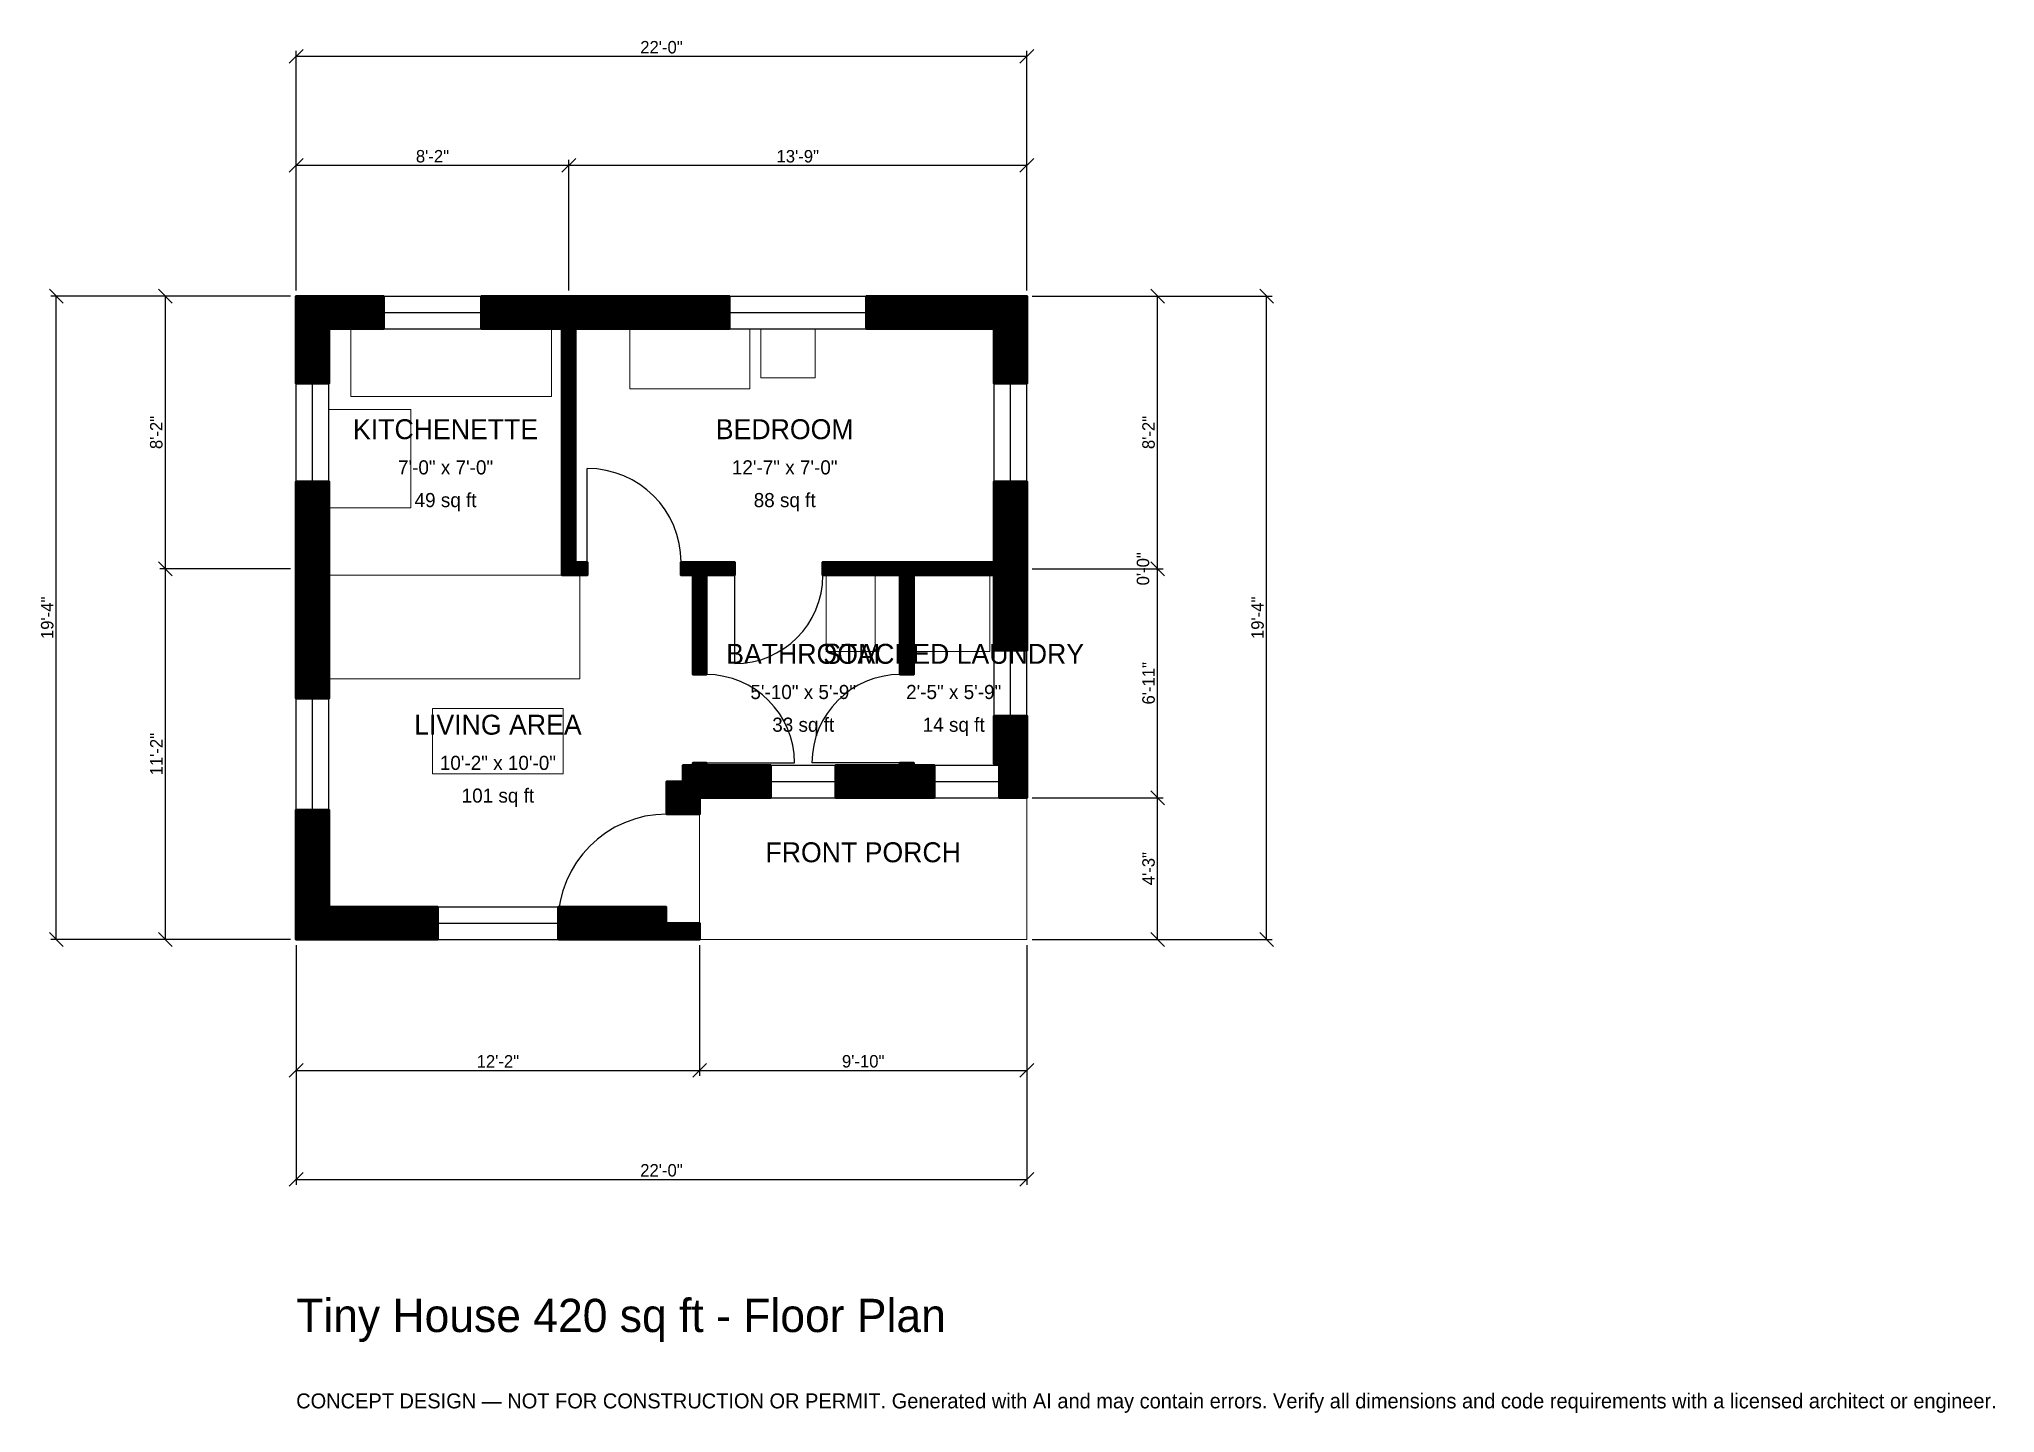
# Model space of a CAD drawing. Header units: inches. Extents: x -93 to 613, y -171 to 325.
import ezdxf
from ezdxf.enums import TextEntityAlignment as Align

# ---------------------------------------------------------------- set-up
doc = ezdxf.new("R2010")
doc.units = ezdxf.units.IN
doc.header["$MEASUREMENT"] = 0
doc.linetypes.add('DASHED', pattern=[0.6, 0.5, -0.1])
for name, color, linetype, lineweight in [('A-ANNO-DIMS', 1, 'Continuous', 13), ('A-ANNO-TEXT', 7, 'Continuous', 18), ('A-AREA-IDEN', 7, 'Continuous', 18), ('A-DOOR', 2, 'Continuous', 25), ('A-FLOR-FIXT', 9, 'Continuous', 13), ('A-FURN', 9, 'Continuous', 13), ('A-GLAZ', 4, 'Continuous', 25), ('A-SITE-PAVE', 8, 'Continuous', 13), ('A-WALL', 7, 'Continuous', 50), ('A-WALL-PATT', 8, 'Continuous', 13)]:
    doc.layers.add(name, color=color, linetype=linetype, lineweight=lineweight)
doc.dimstyles.new('PLAN', dxfattribs={"dimtxt": 4.5, "dimasz": 3, "dimexe": 2, "dimexo": 2, "dimgap": 1, "dimtad": 1, "dimdec": 0, "dimlunit": 4, "dimtsz": 2.5, "dimcen": 2.5, "dimclrd": 1, "dimclre": 1, "dimazin": 3, "dimtfac": 1, "dimtmove": 0, "dimatfit": 3})

msp = doc.modelspace()

# ---------------------------------------------------------------- hatches: boundary and pattern name
at = {"layer": 'A-WALL-PATT'}
h = msp.add_hatch(dxfattribs=at)
h.set_pattern_fill('ANSI31', color=8, scale=0.8)
h.paths.add_polyline_path([(94.685, 0), (94.685, 11.811), (133.4646, 11.811), (133.4646, 5.9055), (145.6693, 5.9055), (145.6693, 0), (145.6693, 0), (145.6693, 0), (133.8583, 0), (133.8583, 0), (94.685, 0)])
h.paths.add_polyline_path([(11.811, 0), (11.811, 0), (0, 0), (0, 0), (0, 0), (0, 11.811), (0, 11.811), (0, 46.8504), (11.811, 46.8504), (11.811, 11.811), (50.9843, 11.811), (50.9843, 0), (11.811, 0)])
h.paths.add_polyline_path([(0, 127.9528), (0, 139.7638), (0, 165.3543), (11.811, 165.3543), (11.811, 139.7638), (11.811, 127.9528), (11.811, 87.0079), (0, 87.0079), (0, 127.9528)])
h.paths.add_polyline_path([(0, 220.4724), (0, 220.4724), (0, 232.2835), (0, 232.2835), (0, 232.2835), (11.811, 232.2835), (11.811, 232.2835), (31.4961, 232.2835), (31.4961, 220.4724), (11.811, 220.4724), (11.811, 200.7874), (0, 200.7874), (0, 220.4724)])
h.paths.add_polyline_path([(92.5197, 232.2835), (96.063, 232.2835), (96.063, 232.2835), (100.7874, 232.2835), (100.7874, 232.2835), (104.3307, 232.2835), (156.2992, 232.2835), (156.2992, 220.4724), (104.3307, 220.4724), (100.7874, 220.4724), (100.7874, 136.2205), (105.1181, 136.2205), (105.1181, 131.4961), (100.7874, 131.4961), (96.063, 131.4961), (96.063, 136.2205), (96.063, 220.4724), (92.5197, 220.4724), (66.9291, 220.4724), (66.9291, 232.2835), (92.5197, 232.2835)])
h.paths.add_polyline_path([(251.9685, 232.2835), (251.9685, 232.2835), (263.7795, 232.2835), (263.7795, 232.2835), (263.7796, 232.2835), (263.7796, 220.4724), (263.7795, 220.4724), (263.7795, 200.7874), (251.9685, 200.7874), (251.9685, 220.4724), (205.9055, 220.4724), (205.9055, 232.2835), (251.9685, 232.2835)])
h.paths.add_polyline_path([(263.7795, 136.2205), (263.7796, 136.2205), (263.7796, 131.4961), (263.7795, 131.4961), (263.7795, 127.9528), (263.7795, 127.9528), (263.7795, 104.3307), (251.9685, 104.3307), (251.9685, 131.4961), (222.8346, 131.4961), (222.8346, 95.6693), (218.1102, 95.6693), (218.1102, 131.4961), (190.1575, 131.4961), (190.1575, 136.2205), (218.1102, 136.2205), (222.8346, 136.2205), (251.9685, 136.2205), (251.9685, 139.7638), (251.9685, 139.7638), (251.9685, 165.3543), (263.7795, 165.3543), (263.7795, 136.2205)])
h.paths.add_polyline_path([(263.7795, 62.9921), (263.7796, 62.9921), (263.7796, 51.1811), (263.7795, 51.1811), (263.7795, 51.1811), (253.937, 51.1811), (253.937, 63.3858), (251.9685, 63.3858), (251.9685, 80.7087), (263.7795, 80.7087), (263.7795, 62.9921)])
h.paths.add_polyline_path([(226.378, 51.1811), (222.8346, 51.1811), (222.8346, 51.1811), (218.1102, 51.1811), (218.1102, 51.1811), (214.5669, 51.1811), (194.8819, 51.1811), (194.8819, 62.9921), (214.5669, 62.9921), (218.1102, 62.9921), (218.1102, 63.7795), (222.8346, 63.7795), (222.8346, 62.9921), (226.378, 62.9921), (230.315, 62.9921), (230.315, 51.1811), (226.378, 51.1811)])
h.paths.add_polyline_path([(148.0315, 51.1811), (148.0315, 51.1811), (145.6693, 51.1811), (145.6693, 48.8189), (145.6693, 48.8189), (145.6693, 45.2756), (133.8583, 45.2756), (133.8583, 57.0866), (139.7638, 57.0866), (139.7638, 62.9921), (143.3071, 62.9921), (143.3071, 63.7795), (148.0315, 63.7795), (148.0315, 62.9921), (171.2598, 62.9921), (171.2598, 51.1811), (148.0315, 51.1811)])
h.paths.add_polyline_path([(143.3071, 136.2205), (143.3071, 136.2205), (158.2677, 136.2205), (158.2677, 131.4961), (148.0315, 131.4961), (148.0315, 131.4961), (148.0315, 95.6693), (143.3071, 95.6693), (143.3071, 131.4961), (138.9764, 131.4961), (138.9764, 136.2205), (143.3071, 136.2205)])

# ---------------------------------------------------------------- linework, layer by layer
at = {"layer": 'A-DOOR'}
for p, q in [((105.1181, 136.2205), (105.1181, 170.0787)), ((158.2677, 131.4961), (158.2677, 99.6063)), ((148.0315, 63.7795), (179.9213, 63.7795)), ((218.1102, 63.7795), (186.2205, 63.7795)), ((133.8583, 5.9055), (94.4882, 5.9055))]:
    msp.add_line(p, q, dxfattribs=at)
for centre, radius, start, end in [((105.1181, 136.2205), 33.8583, 0, 90), ((158.2677, 131.4961), 31.8898, 270, 360), ((148.0315, 63.7795), 31.8898, 0, 90), ((218.1102, 63.7795), 31.8898, 90, 180), ((133.8583, 5.9055), 39.3701, 90, 180)]:
    msp.add_arc(centre, radius, start, end, dxfattribs=at)
at = {"layer": 'A-FLOR-FIXT'}
for points in [[(19.685, 196.063), (92.126, 196.063), (92.126, 220.4724), (19.685, 220.4724)], [(191.3386, 103.937), (209.0551, 103.937), (209.0551, 131.4961), (191.3386, 131.4961)]]:
    msp.add_lwpolyline(points, close=True, dxfattribs=at)
at = {"layer": 'A-FURN'}
for points in [[(120.4724, 198.8189), (163.7795, 198.8189), (163.7795, 220.4724), (120.4724, 220.4724)], [(167.7165, 202.7559), (187.4016, 202.7559), (187.4016, 220.4724), (167.7165, 220.4724)], [(11.811, 155.9055), (41.3386, 155.9055), (41.3386, 191.3386), (11.811, 191.3386)], [(11.811, 94.0945), (102.3622, 94.0945), (102.3622, 131.4961), (11.811, 131.4961)], [(222.8346, 103.937), (250.3937, 103.937), (250.3937, 131.4961), (222.8346, 131.4961)], [(49.2126, 59.8425), (96.4567, 59.8425), (96.4567, 83.4646), (49.2126, 83.4646)]]:
    msp.add_lwpolyline(points, close=True, dxfattribs=at)
at = {"layer": 'A-GLAZ'}
for p, q in [((31.4961, 232.2835), (66.9291, 232.2835)), ((31.4961, 226.378), (66.9291, 226.378)), ((156.2992, 232.2835), (205.9055, 232.2835)), ((156.2992, 226.378), (205.9055, 226.378)), ((31.4961, 220.4724), (66.9291, 220.4724)), ((156.2992, 220.4724), (205.9055, 220.4724)), ((0, 165.3543), (0, 200.7874)), ((5.9055, 165.3543), (5.9055, 200.7874)), ((11.811, 165.3543), (11.811, 200.7874)), ((251.9685, 165.3543), (251.9685, 200.7874)), ((257.874, 165.3543), (257.874, 200.7874)), ((263.7795, 165.3543), (263.7795, 200.7874)), ((251.9685, 80.7087), (251.9685, 104.3307)), ((257.874, 80.7087), (257.874, 104.3307)), ((263.7795, 80.7087), (263.7795, 104.3307)), ((0, 46.8504), (0, 87.0079)), ((5.9055, 46.8504), (5.9055, 87.0079)), ((11.811, 46.8504), (11.811, 87.0079)), ((171.2598, 62.9921), (194.8819, 62.9921)), ((171.2598, 57.0866), (194.8819, 57.0866)), ((230.315, 62.9921), (253.937, 62.9921)), ((230.315, 57.0866), (253.937, 57.0866)), ((171.2598, 51.1811), (194.8819, 51.1811)), ((230.315, 51.1811), (253.937, 51.1811)), ((50.9843, 11.811), (94.685, 11.811)), ((50.9843, 5.9055), (94.685, 5.9055)), ((50.9843, 0), (94.685, 0))]:
    msp.add_line(p, q, dxfattribs=at)
at = {"layer": 'A-SITE-PAVE', "linetype": 'DASHED'}
msp.add_lwpolyline([(145.6693, 0), (263.7795, 0), (263.7795, 51.1811), (145.6693, 51.1811)], close=True, dxfattribs=at)
at = {"layer": 'A-WALL'}
for points in [[(0, 220.4724), (0, 220.4724), (0, 232.2835), (0, 232.2835), (0, 232.2835), (11.811, 232.2835), (11.811, 232.2835), (31.4961, 232.2835), (31.4961, 220.4724), (11.811, 220.4724), (11.811, 200.7874), (0, 200.7874), (0, 220.4724)], [(92.5197, 232.2835), (96.063, 232.2835), (96.063, 232.2835), (100.7874, 232.2835), (100.7874, 232.2835), (104.3307, 232.2835), (156.2992, 232.2835), (156.2992, 220.4724), (104.3307, 220.4724), (100.7874, 220.4724), (100.7874, 136.2205), (105.1181, 136.2205), (105.1181, 131.4961), (100.7874, 131.4961), (96.063, 131.4961), (96.063, 136.2205), (96.063, 220.4724), (92.5197, 220.4724), (66.9291, 220.4724), (66.9291, 232.2835), (92.5197, 232.2835)], [(251.9685, 232.2835), (251.9685, 232.2835), (263.7795, 232.2835), (263.7795, 232.2835), (263.7796, 232.2835), (263.7796, 220.4724), (263.7795, 220.4724), (263.7795, 200.7874), (251.9685, 200.7874), (251.9685, 220.4724), (205.9055, 220.4724), (205.9055, 232.2835), (251.9685, 232.2835)], [(0, 127.9528), (0, 139.7638), (0, 165.3543), (11.811, 165.3543), (11.811, 139.7638), (11.811, 127.9528), (11.811, 87.0079), (0, 87.0079), (0, 127.9528)], [(263.7795, 136.2205), (263.7796, 136.2205), (263.7796, 131.4961), (263.7795, 131.4961), (263.7795, 127.9528), (263.7795, 127.9528), (263.7795, 104.3307), (251.9685, 104.3307), (251.9685, 131.4961), (222.8346, 131.4961), (222.8346, 95.6693), (218.1102, 95.6693), (218.1102, 131.4961), (190.1575, 131.4961), (190.1575, 136.2205), (218.1102, 136.2205), (222.8346, 136.2205), (251.9685, 136.2205), (251.9685, 139.7638), (251.9685, 139.7638), (251.9685, 165.3543), (263.7795, 165.3543), (263.7795, 136.2205)], [(143.3071, 136.2205), (143.3071, 136.2205), (158.2677, 136.2205), (158.2677, 131.4961), (148.0315, 131.4961), (148.0315, 131.4961), (148.0315, 95.6693), (143.3071, 95.6693), (143.3071, 131.4961), (138.9764, 131.4961), (138.9764, 136.2205), (143.3071, 136.2205)], [(263.7795, 62.9921), (263.7796, 62.9921), (263.7796, 51.1811), (263.7795, 51.1811), (263.7795, 51.1811), (253.937, 51.1811), (253.937, 63.3858), (251.9685, 63.3858), (251.9685, 80.7087), (263.7795, 80.7087), (263.7795, 62.9921)], [(148.0315, 51.1811), (148.0315, 51.1811), (145.6693, 51.1811), (145.6693, 48.8189), (145.6693, 48.8189), (145.6693, 45.2756), (133.8583, 45.2756), (133.8583, 57.0866), (139.7638, 57.0866), (139.7638, 62.9921), (143.3071, 62.9921), (143.3071, 63.7795), (148.0315, 63.7795), (148.0315, 62.9921), (171.2598, 62.9921), (171.2598, 51.1811), (148.0315, 51.1811)], [(226.378, 51.1811), (222.8346, 51.1811), (222.8346, 51.1811), (218.1102, 51.1811), (218.1102, 51.1811), (214.5669, 51.1811), (194.8819, 51.1811), (194.8819, 62.9921), (214.5669, 62.9921), (218.1102, 62.9921), (218.1102, 63.7795), (222.8346, 63.7795), (222.8346, 62.9921), (226.378, 62.9921), (230.315, 62.9921), (230.315, 51.1811), (226.378, 51.1811)], [(11.811, 0), (11.811, 0), (0, 0), (0, 0), (0, 0), (0, 11.811), (0, 11.811), (0, 46.8504), (11.811, 46.8504), (11.811, 11.811), (50.9843, 11.811), (50.9843, 0), (11.811, 0)], [(94.685, 0), (94.685, 11.811), (133.4646, 11.811), (133.4646, 5.9055), (145.6693, 5.9055), (145.6693, 0), (145.6693, 0), (145.6693, 0), (133.8583, 0), (133.8583, 0), (94.685, 0)]]:
    msp.add_lwpolyline(points, close=True, dxfattribs=at)

# ---------------------------------------------------------------- texts
at = {"layer": 'A-ANNO-TEXT'}
for s, height, p in [('Tiny House 420 sq ft - Floor Plan', 12, (0, -141.7323)), ('CONCEPT DESIGN — NOT FOR CONSTRUCTION OR PERMIT. Generated with AI and may contain errors. Verify all dimensions and code requirements with a licensed architect or engineer.', 5.4, (0, -169.2913))]:
    msp.add_text(s, height=height, dxfattribs=at).set_placement(p)
at = {"layer": 'A-AREA-IDEN'}
for s, height, p in [('KITCHENETTE', 7.2, (53.937, 184.252)), ('BEDROOM', 7.2, (176.378, 184.252)), ('7\'-0" x 7\'-0"', 5.1, (53.937, 170.4724)), ('12\'-7" x 7\'-0"', 5.1, (176.378, 170.4724)), ('49 sq ft', 5.1, (53.937, 158.6614)), ('88 sq ft', 5.1, (176.378, 158.6614)), ('BATHROOM', 7.2, (183.0709, 103.1496)), ('STACKED LAUNDRY', 7.2, (237.4016, 103.1496)), ('5\'-10" x 5\'-9"', 5.1, (183.0709, 89.3701)), ('2\'-5" x 5\'-9"', 5.1, (237.4016, 89.3701)), ('LIVING AREA', 7.2, (72.8346, 77.5591)), ('33 sq ft', 5.1, (183.0709, 77.5591)), ('14 sq ft', 5.1, (237.4016, 77.5591)), ('10\'-2" x 10\'-0"', 5.1, (72.8346, 63.7795)), ('101 sq ft', 5.1, (72.8346, 51.9685)), ('FRONT PORCH', 7.2, (204.7244, 31.4961))]:
    msp.add_text(s, height=height, dxfattribs=at).set_placement(p, align=Align.MIDDLE_CENTER)

# ---------------------------------------------------------------- dimensions: what is measured, and where the dimension line sits
at = {"layer": 'A-ANNO-DIMS'}
for base, p1, p2, text in [((0, 318.8976), (0, 232.2835), (263.7795, 232.2835), '22\'-0"'), ((0, 279.5276), (0, 232.2835), (98.4252, 232.2835), '8\'-2"'), ((98.4252, 279.5276), (98.4252, 232.2835), (263.7795, 232.2835), '13\'-9"'), ((0, -47.2441), (0, 0), (145.6693, 0), '12\'-2"'), ((0, -86.6142), (0, 0), (263.7795, 0), '22\'-0"'), ((145.6693, -47.2441), (145.6693, 0), (263.7795, 0), '9\'-10"')]:
    msp.add_linear_dim(base=base, p1=p1, p2=p2, text=text, dimstyle='PLAN', dxfattribs=at).render()
for base, p1, p2, text in [((-86.6142, 0), (0, 0), (0, 232.2835), '19\'-4"'), ((-47.2441, 133.8583), (0, 133.8583), (0, 232.2835), '8\'-2"'), ((311.0236, 133.8583), (263.7795, 133.8583), (263.7795, 232.2835), '8\'-2"'), ((350.3937, 0), (263.7795, 0), (263.7795, 232.2835), '19\'-4"'), ((-47.2441, 0), (0, 0), (0, 133.8583), '11\'-2"'), ((311.0236, 133.8583), (263.7795, 133.8583), (263.7795, 133.8583), '0\'-0"'), ((311.0236, 51.1811), (263.7795, 51.1811), (263.7795, 133.8583), '6\'-11"'), ((311.0236, 0), (263.7795, 0), (263.7795, 51.1811), '4\'-3"')]:
    msp.add_linear_dim(base=base, p1=p1, p2=p2, angle=90, text=text, dimstyle='PLAN', dxfattribs=at).render()

doc.saveas('drawing.dxf')
